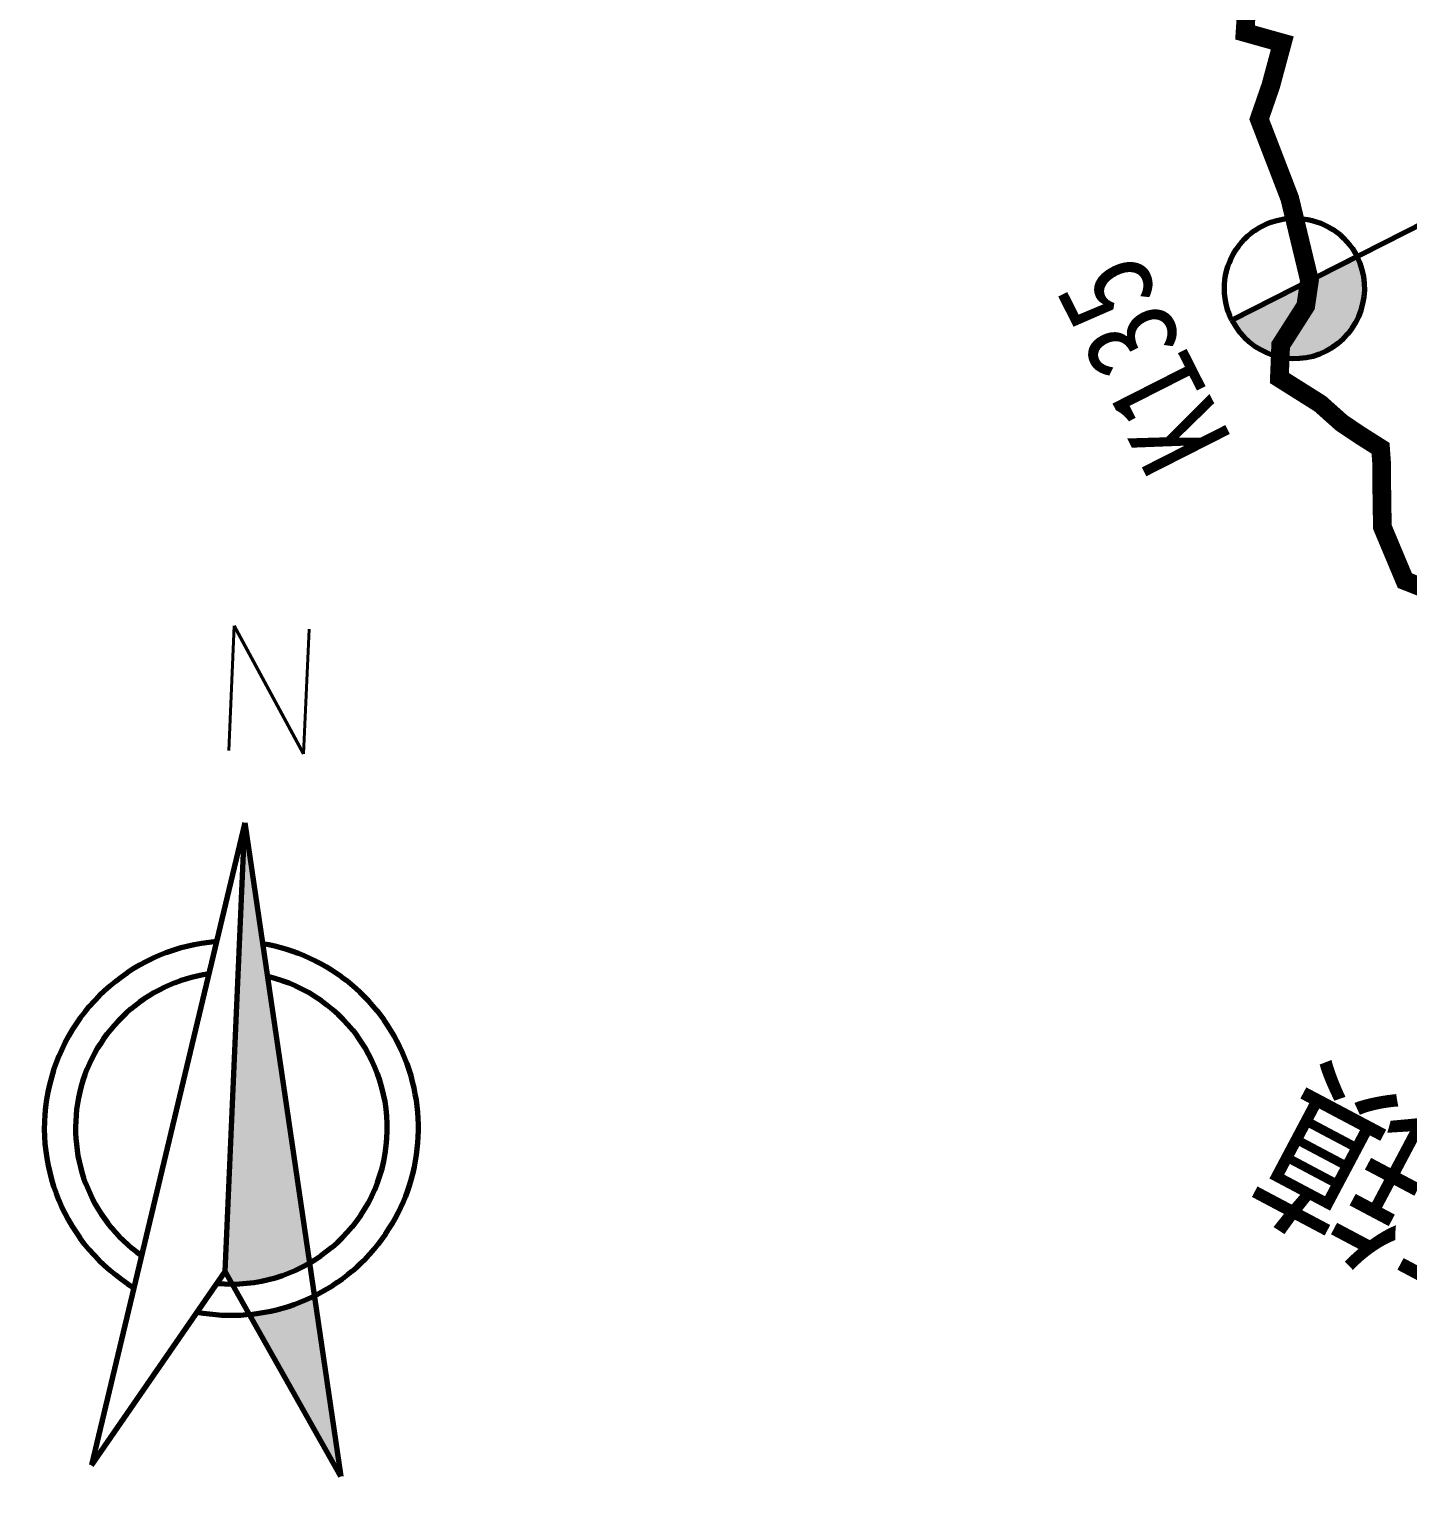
# Model space of a CAD drawing. Header units: millimetres. Extents: x 35362846 to 35427064, y 2977703 to 3025069.
# Drawn here: x 35391945 to 35396367, y 2984815 to 2989517 of the extents above; entities that cross this region are included whole.
import ezdxf
from ezdxf.enums import TextEntityAlignment as Align

# ---------------------------------------------------------------- set-up
doc = ezdxf.new("R2010")
doc.units = ezdxf.units.MM
for name, color, linetype, lineweight in [('station', 1, 'Continuous', 70), ('布线1', 3, 'Continuous', 40), ('标题栏', 1, 'Continuous', 70)]:
    doc.layers.add(name, color=color, linetype=linetype, lineweight=lineweight)
doc.styles.add('GTF_XW', font='SIMHEI.TTF', dxfattribs={"width": 0.85})
doc.styles.get("Standard").update_dxf_attribs({"font": 'txt', "bigfont": 'gbcbig.shx'})

# ---------------------------------------------------------------- blocks, each defined once
blk = doc.blocks.new('*U2')
at = {"linetype": 'Continuous'}
for points in [[(0, 24.5), (0, -11.5), (6.74, -10.53)], [(0.62, -12.48), (6.74, -10.53), (0, -11.5)], [(6.74, -10.53), (0.62, -12.48), (3.8, -11.91)]]:
    blk.add_solid(points, dxfattribs=at)
blk = doc.blocks.new('*U3')
at = {"linetype": 'Continuous'}
for points in [[(7.37, -20.86), (7.24, -13.14), (4.74, -14.23)], [(7.37, -20.86), (10, -27.5), (7.24, -13.14)], [(7.37, -20.86), (4.74, -14.23), (2.1, -14.85)], [(7.37, -20.86), (2.1, -14.85), (10, -27.5)]]:
    blk.add_solid(points, dxfattribs=at)
blk = doc.blocks.new('TK.ZBZ')
at = {"color": 1}
for p, q in [((0, 24.5), (-10, -27.5)), ((0, 24.5), (10, -27.5)), ((0, -11.5), (0, 24.5)), ((-10, -27.5), (0, -11.5)), ((10, -27.5), (0, -11.5))]:
    blk.add_line(p, q, dxfattribs=at)
for radius, start, end in [(15, 97.0804, 241.1486), (15, 261.9693, 82.9196), (12.5, 100.8388, 237.3902), (12.5, 267.1775, 79.1612)]:
    blk.add_arc((0, 0), radius, start, end, dxfattribs=at)
at = {"color": 1, "linetype": 'Continuous'}
for name in ['*U2', '*U3']:
    blk.add_blockref(name, (0, 0), dxfattribs=at)
at = {"color": 1}
blk.add_attdef('0001', (-3.27, 30.23), '', height=10, dxfattribs=at)
blk = doc.blocks.new('公里标')
at = {"layer": 'station'}
h = blk.add_hatch(color=256, dxfattribs=at)
edge = h.paths.add_edge_path()
edge.add_arc((0, 13), 3, 90, 270)
edge.add_line((0, 10), (0, 16))
blk.add_line((0, 16), (0, 0), dxfattribs=at)
blk.add_lwpolyline([(0, 16, 1), (0, 10)], format="xyb", close=True, dxfattribs=at)
blk.add_lwpolyline([(0, 16, -1), (0, 10, -15.340907)], format="xyb", dxfattribs=at)

msp = doc.modelspace()

# ---------------------------------------------------------------- linework, layer by layer
at = {"layer": '布线1', "color": 248, "const_width": 60}
msp.add_lwpolyline([(35396547.7, 2987673.8), (35396357.6, 2987749.1), (35396285.5, 2987921.1), (35396283.9, 2988014.4), (35396282.8, 2988129.3), (35396279.6, 2988173.6), (35396213, 2988215.9), (35396154.9, 2988254.9), (35396086.2, 2988316.2), (35395955.1, 2988398.8), (35395959.3, 2988504.4), (35396039.6, 2988630.1), (35396051.6, 2988711.9), (35395988.4, 2988974.9), (35395890.4, 2989229.3), (35395927.4, 2989336.1), (35395964.4, 2989473.4), (35395844.9, 2989506.9), (35395848.4, 2989559.8)], dxfattribs=at)

# ---------------------------------------------------------------- block references
at = {"layer": 'station', "color": 1, "xscale": 74.99999999904945, "yscale": 75, "zscale": 75, "rotation": 116.8878650312884}
msp.add_blockref('公里标', (35396873.3, 2989127.5), dxfattribs=at)
at = {"layer": '标题栏', "xscale": 39.99999996616329, "yscale": 40.00000000279397, "zscale": 40, "rotation": 357.4594323217648}
msp.add_blockref('TK.ZBZ', (35392593.6, 2985993.3), dxfattribs=at).add_auto_attribs({'0001': 'N'})
msp.add_blockref('TK.ZBZ', (35392593.6, 2985993.3), dxfattribs=at).add_auto_attribs({'0001': 'N'})

# ---------------------------------------------------------------- texts
at = {"color": 1, "style": 'GTF_XW', "width": 0.85}
msp.add_text(' 观风海镇', height=450, rotation=152.0782, dxfattribs=at).set_placement((35397090.1, 2985643.5), align=Align.CENTER)
at = {"layer": 'station', "color": 1, "style": 'GTF_XW', "width": 0.85}
msp.add_text('K135', height=300, rotation=116.8879, dxfattribs=at).set_placement((35395650.1, 2988507.3), align=Align.CENTER)

doc.saveas('drawing.dxf')
